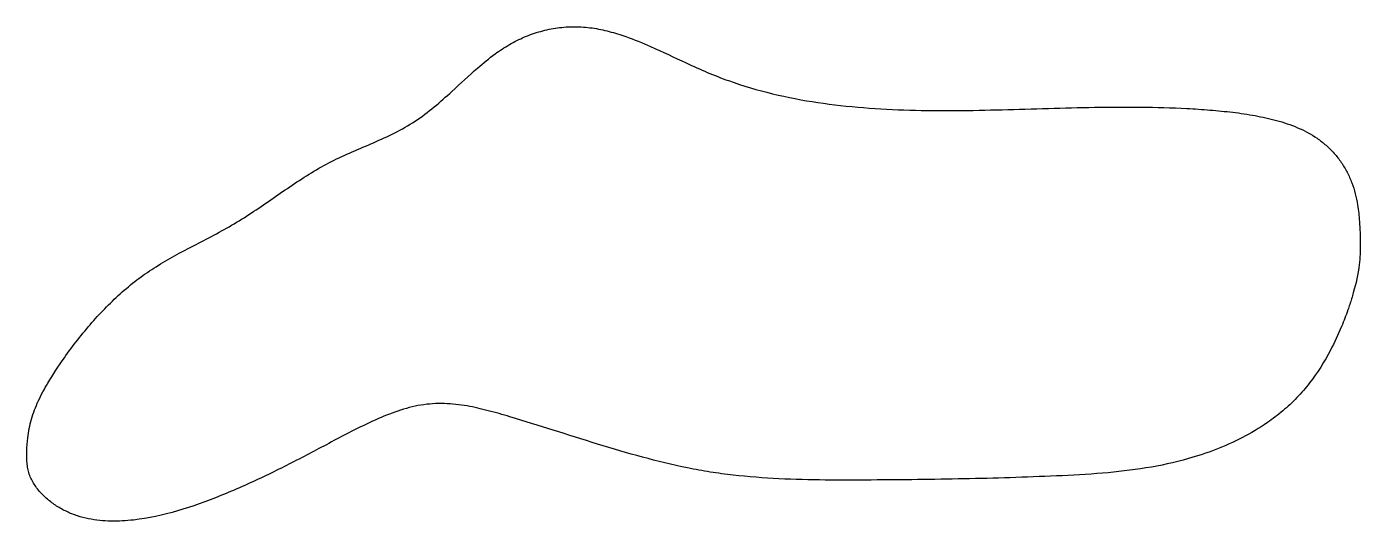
# Model space of a CAD drawing. Header units: millimetres. Extents: x -298 to -1, y 33 to 143.
import ezdxf

# ---------------------------------------------------------------- set-up
doc = ezdxf.new("R2010")
doc.units = ezdxf.units.MM
doc.layers.add('outline', color=7, linetype='Continuous')

msp = doc.modelspace()

# ---------------------------------------------------------------- linework, layer by layer
at = {"layer": 'outline'}
msp.add_open_spline([(-3.1, 82.04), (-2.96, 82.48), (-2.83, 82.93), (-2.12, 85.42), (-1.63, 87.5), (-1.19, 91.16), (-1.14, 92.72), (-1.16, 95.93), (-1.22, 97.58), (-1.42, 100.46), (-1.55, 101.69), (-1.88, 103.75), (-2.05, 104.58), (-2.47, 106.23), (-2.73, 107.04), (-3.34, 108.64), (-3.69, 109.42), (-4.48, 110.93), (-4.92, 111.67), (-5.88, 113.07), (-6.41, 113.75), (-7.54, 115.02), (-8.14, 115.62), (-9.41, 116.74), (-10.08, 117.25), (-12.14, 118.67), (-13.59, 119.45), (-16.63, 120.74), (-18.21, 121.27), (-21.36, 122.13), (-22.94, 122.48), (-26.19, 123.07), (-27.86, 123.32), (-31.23, 123.72), (-32.92, 123.88), (-36.33, 124.16), (-38.04, 124.27), (-43.17, 124.54), (-46.6, 124.63), (-53.45, 124.71), (-56.88, 124.68), (-63.74, 124.57), (-67.17, 124.48), (-74.03, 124.28), (-77.46, 124.18), (-84.33, 124), (-87.76, 123.93), (-94.63, 123.88), (-98.06, 123.91), (-104.92, 124.1), (-108.34, 124.27), (-115.18, 124.82), (-118.59, 125.19), (-125.35, 126.2), (-128.71, 126.84), (-135.34, 128.45), (-138.61, 129.41), (-143.41, 131.12), (-144.99, 131.74), (-148.13, 133.06), (-149.69, 133.77), (-153.9, 135.72), (-156.53, 136.99), (-161.01, 138.95), (-162.82, 139.7), (-165.9, 140.78), (-167.14, 141.17), (-169.66, 141.83), (-170.93, 142.09), (-173.49, 142.45), (-174.78, 142.55), (-177.36, 142.55), (-178.64, 142.47), (-181.17, 142.12), (-182.42, 141.86), (-184.87, 141.18), (-186.07, 140.76), (-188.4, 139.77), (-189.53, 139.2), (-191.72, 137.94), (-192.77, 137.25), (-195.15, 135.51), (-196.45, 134.44), (-199.67, 131.66), (-201.54, 129.89), (-204.73, 126.99), (-206.03, 125.82), (-208.73, 123.59), (-210.14, 122.52), (-213.08, 120.6), (-214.6, 119.74), (-219.25, 117.38), (-222.47, 116.08), (-227.2, 114.03), (-228.73, 113.33), (-231.76, 111.81), (-233.24, 110.97), (-237.61, 108.31), (-240.42, 106.36), (-246.08, 102.45), (-248.94, 100.48), (-254.87, 96.96), (-257.93, 95.42), (-263.8, 92.37), (-266.61, 90.87), (-270.61, 88.35), (-271.88, 87.49), (-274.39, 85.62), (-275.63, 84.61), (-279.24, 81.43), (-281.48, 79.13), (-285.77, 74.24), (-287.82, 71.63), (-291.03, 67.09), (-292.28, 65.21), (-294.18, 61.97), (-294.89, 60.65), (-296.13, 57.99), (-296.65, 56.65), (-297.44, 53.9), (-297.7, 52.51), (-297.99, 50.12), (-298.06, 49.13), (-298.12, 47.5), (-298.12, 46.85), (-298.06, 45.77), (-298.02, 45.34), (-297.9, 44.49), (-297.82, 44.08), (-297.6, 43.26), (-297.47, 42.85), (-297.15, 42.07), (-296.96, 41.69), (-296.34, 40.58), (-295.85, 39.9), (-294.75, 38.61), (-294.15, 38.02), (-292.86, 36.91), (-292.17, 36.4), (-290.73, 35.47), (-289.98, 35.06), (-288.43, 34.33), (-287.63, 34.01), (-286.01, 33.49), (-285.18, 33.27), (-282.7, 32.77), (-281.03, 32.61), (-277.67, 32.54), (-275.99, 32.64), (-271.01, 33.2), (-267.75, 33.93), (-261.27, 35.81), (-258.05, 36.97), (-251.67, 39.54), (-248.51, 40.95), (-242.34, 43.89), (-239.33, 45.42), (-234.86, 47.74), (-233.4, 48.51), (-230.44, 50.08), (-228.94, 50.88), (-225.12, 52.87), (-222.79, 54.05), (-218.79, 55.83), (-217.16, 56.49), (-213.8, 57.62), (-212.08, 58.09), (-208.6, 58.67), (-206.86, 58.77), (-203.41, 58.68), (-201.72, 58.48), (-198.47, 57.91), (-196.9, 57.55), (-193.72, 56.72), (-192.11, 56.26), (-187.28, 54.84), (-184.07, 53.83), (-177.57, 51.78), (-174.28, 50.73), (-167.67, 48.7), (-164.35, 47.72), (-157.68, 45.92), (-154.33, 45.1), (-149.28, 44.08), (-147.6, 43.77), (-144.21, 43.24), (-142.52, 43.01), (-137.42, 42.42), (-134.01, 42.17), (-127.17, 41.83), (-123.75, 41.75), (-116.89, 41.69), (-113.46, 41.7), (-106.6, 41.74), (-103.16, 41.77), (-96.29, 41.85), (-92.86, 41.91), (-85.99, 42.05), (-82.55, 42.13), (-75.69, 42.35), (-72.25, 42.48), (-65.39, 42.78), (-61.96, 42.96), (-55.3, 43.52), (-52.08, 43.88), (-45.69, 44.93), (-42.53, 45.6), (-37.37, 47.07), (-35.33, 47.74), (-31.31, 49.29), (-29.33, 50.17), (-25.49, 52.15), (-23.63, 53.25), (-20.66, 55.3), (-19.51, 56.17), (-17.31, 58.03), (-16.26, 59.01), (-14.26, 61.09), (-13.33, 62.17), (-10.68, 65.59), (-9.16, 68.04), (-6.9, 72.32), (-6.07, 74.09), (-4.82, 77.1), (-4.35, 78.32), (-3.63, 80.38), (-3.35, 81.2), (-3.1, 82.04)], degree=3, knots=[0, 0, 0, 0, 1.395257, 1.395257, 7.784681, 7.784681, 12.456339, 12.456339, 17.417875, 17.417875, 21.113739, 21.113739, 23.665921, 23.665921, 26.221925, 26.221925, 28.784285, 28.784285, 31.348274, 31.348274, 33.906415, 33.906415, 36.453858, 36.453858, 38.989472, 38.989472, 43.932554, 43.932554, 48.903142, 48.903142, 53.749639, 53.749639, 58.816027, 58.816027, 63.920966, 63.920966, 69.06618, 69.06618, 79.34517, 79.34517, 89.629385, 89.629385, 99.923428, 99.923428, 110.222605, 110.222605, 120.523945, 120.523945, 130.822074, 130.822074, 141.108182, 141.108182, 151.387405, 151.387405, 161.643335, 161.643335, 171.852159, 171.852159, 176.930298, 176.930298, 182.066552, 182.066552, 190.848873, 190.848873, 196.730797, 196.730797, 200.636567, 200.636567, 204.530624, 204.530624, 208.402068, 208.402068, 212.251298, 212.251298, 216.077922, 216.077922, 219.88406, 219.88406, 223.673532, 223.673532, 227.454563, 227.454563, 232.505243, 232.505243, 240.216932, 240.216932, 245.451516, 245.451516, 250.746247, 250.746247, 255.987321, 255.987321, 266.386521, 266.386521, 271.441139, 271.441139, 276.552739, 276.552739, 286.79588, 286.79588, 297.201832, 297.201832, 307.471302, 307.471302, 317.0357, 317.0357, 321.6444, 321.6444, 326.440851, 326.440851, 336.058397, 336.058397, 345.980462, 345.980462, 352.754041, 352.754041, 357.239141, 357.239141, 361.555517, 361.555517, 365.811456, 365.811456, 368.772355, 368.772355, 370.725933, 370.725933, 372.013418, 372.013418, 373.288205, 373.288205, 374.559458, 374.559458, 375.832868, 375.832868, 378.35381, 378.35381, 380.897145, 380.897145, 383.457693, 383.457693, 386.032126, 386.032126, 388.601746, 388.601746, 391.158846, 391.158846, 396.197905, 396.197905, 401.232237, 401.232237, 411.229212, 411.229212, 421.49302, 421.49302, 431.862766, 431.862766, 441.998413, 441.998413, 446.956215, 446.956215, 452.056413, 452.056413, 459.888885, 459.888885, 465.170972, 465.170972, 470.510282, 470.510282, 475.744628, 475.744628, 480.848699, 480.848699, 485.664039, 485.664039, 490.695904, 490.695904, 500.783313, 500.783313, 511.14089, 511.14089, 521.526926, 521.526926, 531.86461, 531.86461, 536.993865, 536.993865, 542.135809, 542.135809, 552.393995, 552.393995, 562.66392, 562.66392, 572.958662, 572.958662, 583.262948, 583.262948, 593.568067, 593.568067, 603.873661, 603.873661, 614.179269, 614.179269, 624.479093, 624.479093, 634.224544, 634.224544, 643.895408, 643.895408, 650.339543, 650.339543, 656.814867, 656.814867, 663.302449, 663.302449, 667.630053, 667.630053, 671.947412, 671.947412, 676.254006, 676.254006, 684.90715, 684.90715, 690.765137, 690.765137, 694.687901, 694.687901, 697.300341, 697.300341, 697.300341, 697.300341], dxfattribs=at)

doc.saveas('drawing.dxf')
